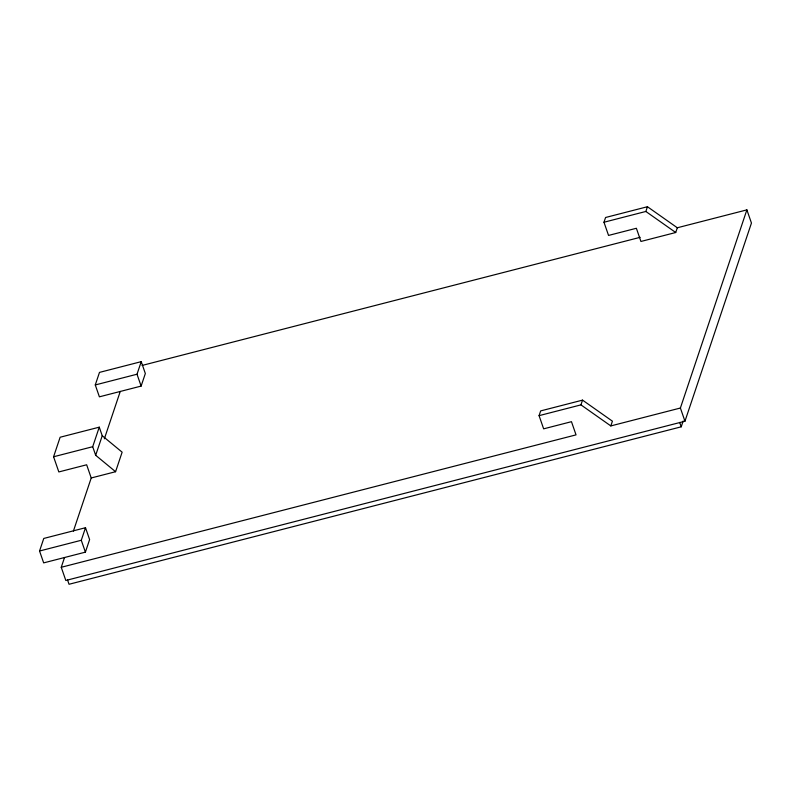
<?xml version="1.0" encoding="UTF-8"?>
<svg xmlns="http://www.w3.org/2000/svg" width="791" height="791" viewBox="0 0 791 791"><rect width="100%" height="100%" fill="white"/><g stroke="black" fill="none" stroke-linecap="round" stroke-linejoin="round"><path stroke-width="1.19" d="M91.222 477.972L86.654 464.782L58.831 471.94L53.58 456.773L60.136 437.235L99.261 427.17L102.237 435.742L122.13 452.175L115.575 471.713L91.222 477.972L73.395 531.097M39.55 551.011L43.762 538.453L85.507 527.716L89.61 539.591L85.398 552.148L43.663 562.885L39.55 551.011L81.285 540.273L85.507 527.716M95.276 384.95L99.488 372.393L141.233 361.655L145.336 373.53L141.124 386.087L99.389 396.825L95.276 384.95L137.011 374.222L141.233 361.655M115.575 471.713L95.671 455.28L92.705 446.707L99.261 427.17M95.671 455.28L102.237 435.742M677.314 227.768L675.722 232.514L640.937 241.463L636.379 228.273L608.546 235.431L603.978 222.241L605.57 217.495L647.443 206.728L677.314 227.768L746.882 209.872L751.45 223.062L684.957 421.217L65.821 580.475L61.253 567.285L64.526 557.517M104.363 438.807L120.252 391.456M539.076 415.651L540.668 410.905L582.542 400.127L612.412 421.178L610.82 425.924L580.95 404.873L539.076 415.651L543.644 428.841L571.468 421.682L576.036 434.872L61.253 567.285M580.95 404.873L582.542 400.127M603.978 222.241L645.852 211.464L647.443 206.728M684.957 421.217L680.389 408.027L746.882 209.872M67.522 579.882L69.044 584.272L681.219 426.814L683.177 420.98M142.083 365.442L640.146 237.33M53.58 456.773L92.705 446.707M610.82 425.924L680.389 408.027M645.852 211.464L675.722 232.514M679.696 422.414L681.219 426.814M137.011 374.222L141.124 386.087M81.285 540.273L85.398 552.148"/></g></svg>
